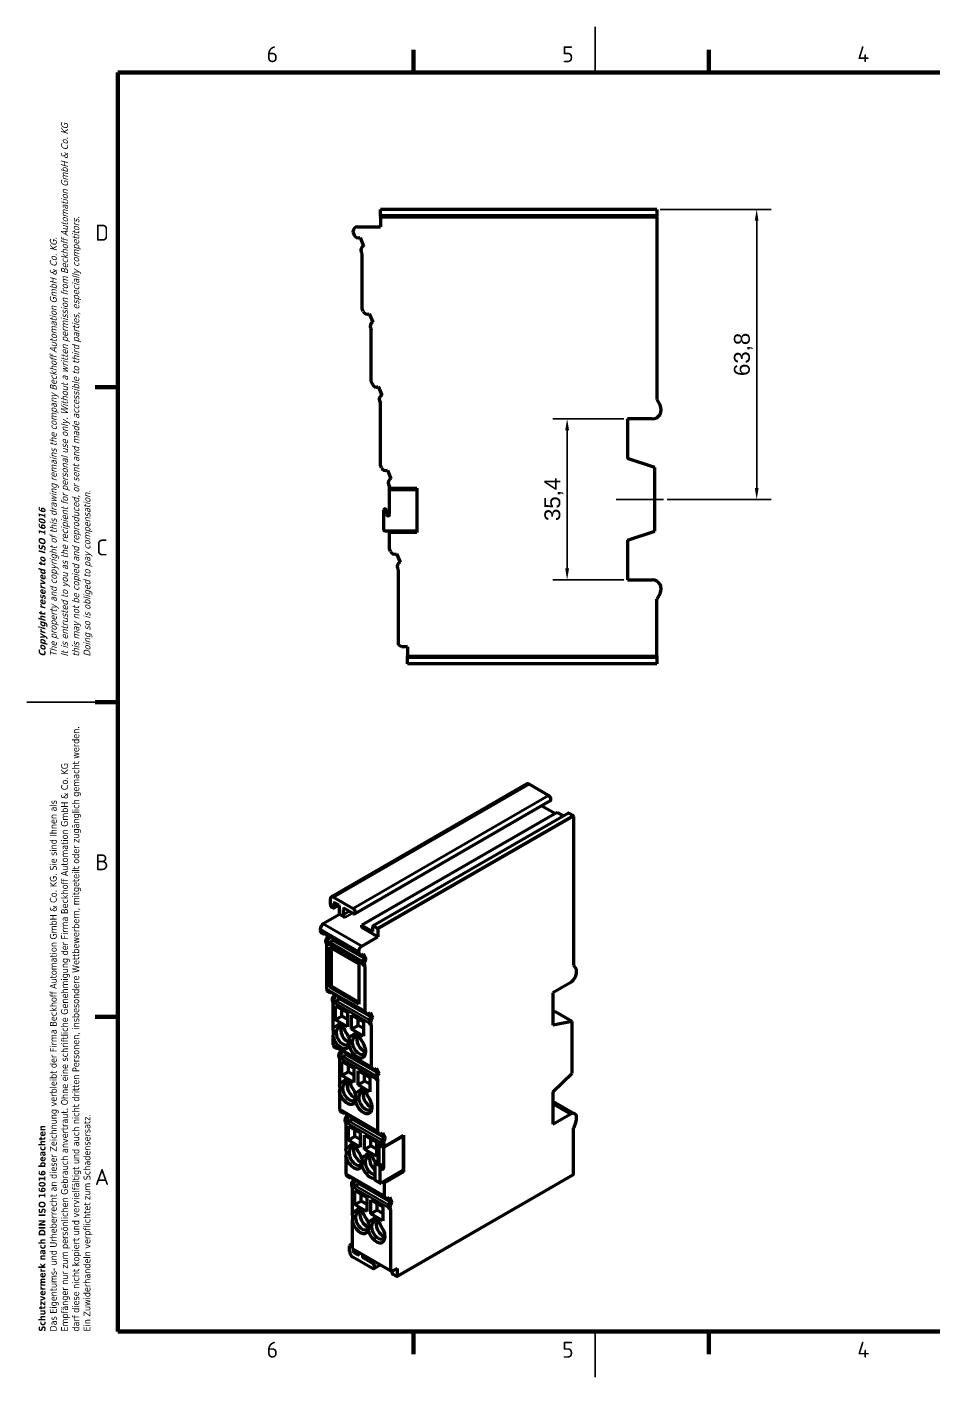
# Model space of a CAD drawing. Header units: millimetres. Extents: x 0 to 415, y 0 to 297.
# Drawn here: x 0 to 199.1, y 0 to 297 of the extents above; entities that cross this region are included whole.
import ezdxf

# ---------------------------------------------------------------- set-up
doc = ezdxf.new("R2010")
doc.units = ezdxf.units.MM
doc.layers.add('Bemaßung (ISO)', color=150, linetype='Continuous', lineweight=25, true_color=0x0080ff)
for name, color, linetype, lineweight in [('Mittellinie (ISO)', 7, 'Continuous', 25), ('Rahmen (ISO)', 7, 'Continuous', 70), ('Rahmen Mittel', 7, 'Continuous', 50), ('Sichtbar (ISO)', 7, 'Continuous', 50), ('Sichtbar schmal (ISO)', 7, 'Continuous', 35)]:
    doc.layers.add(name, color=color, linetype=linetype, lineweight=lineweight)
doc.styles.add('Bezeichnungstext (DIN)', font='arial.ttf')
doc.styles.add('FERTIG Motors-DIN-3_5mm', font='isocpeur.ttf')
doc.styles.add('Notiztext (DIN)', font='arial.ttf')
doc.dimstyles.new('Standard (DIN) online', dxfattribs={"dimtxt": 3.5, "dimasz": 2.5, "dimexe": 3.175, "dimexo": 0.8, "dimgap": 0.8, "dimtad": 1, "dimdec": 1, "dimrnd": 1e-08, "dimtxsty": 'Bezeichnungstext (DIN)', "dimcen": 0.09, "dimdle": 10, "dimclrd": 7, "dimclre": 7, "dimclrt": 7, "dimadec": 0, "dimazin": 2, "dimtfac": 1, "dimtmove": 0, "dimatfit": 3, "dimfxl": 1, "dimtolj": 1, "dimtzin": 0, "dimlwd": 25, "dimlwe": 25, "dimarcsym": 0})

# ---------------------------------------------------------------- blocks, each defined once
blk = doc.blocks.new('Ränder A3-QUER')
at = {"layer": 'Rahmen (ISO)', "lineweight": 25}
for p, q in [((125, 287), (125, 297)), ((20, 148.5), (0, 148.5)), ((125, 10), (125, 0))]:
    blk.add_line(p, q, dxfattribs=at)
at = {"layer": 'Rahmen (ISO)'}
for p, q in [((85, 292), (85, 287)), ((150, 292), (150, 287)), ((20, 287), (410, 287)), ((20, 10), (20, 287)), ((20, 217.75), (15, 217.75)), ((20, 148.5), (15, 148.5)), ((20, 79.25), (15, 79.25)), ((410, 10), (20, 10)), ((85, 10), (85, 5)), ((150, 10), (150, 5))]:
    blk.add_line(p, q, dxfattribs=at)
at = {"layer": 'Rahmen (ISO)', "char_height": 1.5, "attachment_point": 1, "rotation": 90, "line_spacing_factor": 0.987884, "style": 'Notiztext (DIN)'}
for s, insert in [('\\fTahoma|b1|i1;\\H1.5000;Copyright reserved to ISO 16016\\P\\fTahoma|b0|i1;\\H1.5000;The property and copyright of this drawing remains the company Beckhoff Automation GmbH & Co. KG. \\P\\fTahoma|b0|i1;\\H1.5000;It is entrusted to you as the recipient for personal use only. Without a written permission from Beckhoff Automation GmbH & Co. KG \\P\\fTahoma|b0|i1;\\H1.5000;this may not be copied and reproduced, or sent and made accessible to third parties, especially competitors. \\P\\fTahoma|b0|i1;\\H1.5000;Doing so is obliged to pay compensation.', (2.57, 158.5)), ('\\fTahoma|b1|i0;\\H1.5000;Schutzvermerk nach DIN ISO 16016 beachten\\P\\fTahoma|b0|i0;\\H1.5000;Das Eigentums- und Urheberrecht an dieser Zeichnung verbleibt der Firma Beckhoff Automation GmbH & Co. KG. Sie sind Ihnen als\\P\\fTahoma|b0|i0;\\H1.5000;Empfänger nur zum persönlichen Gebrauch anvertraut. Ohne eine schriftliche Genehmigung der Firma Beckhoff Automation GmbH & Co. KG \\P\\fTahoma|b0|i0;\\H1.5000;darf diese nicht kopiert und vervielfältigt und auch nicht dritten Personen, insbesondere Wettbewerbern, mitgeteilt oder zugänglich gemacht werden. \\P\\fTahoma|b0|i0;\\H1.5000;Ein Zuwiderhandeln verpflichtet zum Schadensersatz.', (2.57, 10))]:
    blk.add_mtext(s, dxfattribs=dict(at, insert=insert))
at = {"layer": 'Rahmen Mittel', "char_height": 3.5, "attachment_point": 5, "style": 'FERTIG Motors-DIN-3_5mm'}
for s, insert, width in [('\\fISOCPEUR|b0|i0;6', (54, 291), 65.5864), ('\\fISOCPEUR|b0|i0;5', (119, 291), 65.5864), ('\\fISOCPEUR|b0|i0;4', (184, 291), 65.5864), ('\\fISOCPEUR|b0|i0;D', (16.5, 251.75), 5.0047), ('\\fISOCPEUR|b0|i0;C', (16.5, 182.5), 5.0047), ('\\fISOCPEUR|b0|i0;B', (16.5, 113.25), 5.0047), ('\\fISOCPEUR|b0|i0;A', (16.5, 44), 5.0047), ('\\fISOCPEUR|b0|i0;6', (54, 6), 65.5864), ('\\fISOCPEUR|b0|i0;5', (119, 6), 65.5864), ('\\fISOCPEUR|b0|i0;4', (184, 6), 65.5864)]:
    blk.add_mtext(s, dxfattribs=dict(at, insert=insert, width=width))
blk = doc.blocks.new('*D37')
at = {"layer": 'Bemaßung (ISO)', "color": 7, "lineweight": 25, "transparency": 16777216}
for p, q in [((131.34, 210.77), (115.67, 210.77)), ((118.84, 208.27), (118.84, 177.87)), ((131.34, 175.37), (115.67, 175.37))]:
    blk.add_line(p, q, dxfattribs=at)
at = {"layer": 'Bemaßung (ISO)', "color": 7, "transparency": 16777216}
for points in [[(118.42, 208.27), (119.26, 208.27), (118.84, 210.77)], [(118.42, 177.87), (119.26, 177.87), (118.84, 175.37)]]:
    blk.add_solid(points, dxfattribs=at)
at = {"layer": 'Defpoints', "color": 0, "transparency": 16777216}
for p in [(132.14, 210.77), (118.84, 175.37), (132.14, 175.37)]:
    blk.add_point(p, dxfattribs=at)
at = {"layer": 'Bemaßung (ISO)', "color": 7, "lineweight": 25, "transparency": 16777216, "insert": (113.83, 193.07), "char_height": 3.5, "attachment_point": 2, "rotation": 90, "style": 'Bezeichnungstext (DIN)'}
blk.add_mtext('\\A1;35,4', dxfattribs=at)
blk = doc.blocks.new('*D39')
at = {"layer": 'Bemaßung (ISO)', "color": 7, "lineweight": 25, "transparency": 16777216}
for p, q in [((139.34, 256.87), (163.72, 256.87)), ((160.54, 195.57), (160.54, 254.37)), ((140.84, 193.07), (163.72, 193.07))]:
    blk.add_line(p, q, dxfattribs=at)
at = {"layer": 'Bemaßung (ISO)', "color": 7, "transparency": 16777216}
for points in [[(160.12, 254.37), (160.96, 254.37), (160.54, 256.87)], [(160.12, 195.57), (160.96, 195.57), (160.54, 193.07)]]:
    blk.add_solid(points, dxfattribs=at)
at = {"layer": 'Defpoints', "color": 0, "transparency": 16777216}
for p in [(138.54, 256.87), (160.54, 256.87), (140.04, 193.07)]:
    blk.add_point(p, dxfattribs=at)
at = {"layer": 'Bemaßung (ISO)', "color": 7, "lineweight": 25, "transparency": 16777216, "insert": (155.53, 224.97), "char_height": 3.5, "attachment_point": 2, "rotation": 90, "style": 'Bezeichnungstext (DIN)'}
blk.add_mtext('\\A1;63,8', dxfattribs=at)

msp = doc.modelspace()

# ---------------------------------------------------------------- linework, layer by layer
at = {"layer": 'Mittellinie (ISO)', "linetype": 'Continuous'}
msp.add_line((140.04, 193.07), (129.64, 193.07), dxfattribs=at)
at = {"layer": 'Sichtbar (ISO)'}
for p, q in [((138.54, 256.87), (77.74, 256.87)), ((77.74, 255.47), (77.74, 256.87)), ((138.54, 255.47), (77.74, 255.47)), ((77.74, 255.47), (77.74, 255.27)), ((138.54, 256.87), (138.54, 255.47)), ((138.54, 255.27), (138.54, 255.47)), ((72.74, 253.07), (77.74, 253.07)), ((138.54, 255.27), (77.74, 255.27)), ((77.74, 255.07), (77.74, 255.27)), ((77.74, 255.07), (77.74, 253.07)), ((138.54, 255.27), (138.54, 255.07)), ((138.54, 255.07), (138.54, 215.04)), ((71.74, 251.89), (71.74, 252.07)), ((71.75, 251.79), (71.74, 251.78)), ((71.74, 251.78), (71.98, 251.21)), ((73.29, 250.68), (74.07, 248.84)), ((73.55, 247.53), (73.74, 247.07)), ((73.74, 234.98), (73.74, 247.07)), ((73.98, 234.41), (73.74, 234.98)), ((75.29, 233.88), (76.07, 232.04)), ((75.55, 230.73), (75.74, 230.27)), ((75.74, 218.98), (75.74, 230.27)), ((75.98, 218.41), (75.74, 218.98)), ((77.29, 217.88), (78.07, 216.04)), ((77.55, 214.73), (77.74, 214.27)), ((77.74, 200.58), (77.74, 214.27)), ((138.54, 215.04), (139.27, 213.77)), ((132.14, 210.77), (132.14, 202.07)), ((137.54, 210.77), (132.14, 210.77)), ((138.14, 200.07), (132.14, 202.07)), ((77.98, 200.01), (77.74, 200.58)), ((79.29, 199.48), (80.07, 197.64)), ((138.14, 186.07), (138.14, 200.07)), ((79.55, 196.33), (79.74, 195.87)), ((79.74, 195.57), (79.74, 195.87)), ((79.74, 195.07), (79.74, 195.57)), ((79.74, 195.57), (85.74, 195.57)), ((79.74, 189.77), (79.74, 195.07)), ((79.94, 195.27), (85.54, 195.27)), ((85.74, 195.57), (85.74, 185.77)), ((78.54, 186.27), (78.54, 190.72)), ((79.04, 190.75), (79.14, 189.74)), ((85.54, 186.07), (78.74, 186.07)), ((79.74, 185.77), (79.74, 186.07)), ((79.74, 182.18), (79.74, 185.77)), ((85.74, 185.77), (79.74, 185.77)), ((132.14, 184.07), (138.14, 186.07)), ((79.98, 181.61), (79.74, 182.18)), ((132.14, 184.07), (132.14, 175.37)), ((81.29, 181.08), (82.07, 179.24)), ((81.55, 177.93), (81.74, 177.47)), ((81.74, 161.07), (81.74, 177.47)), ((132.14, 175.37), (137.54, 175.37)), ((139.27, 172.37), (138.54, 171.1)), ((138.54, 158.67), (138.54, 171.1)), ((82.43, 160.67), (81.74, 161.07)), ((83.74, 160.67), (82.43, 160.67)), ((83.74, 160.67), (83.74, 158.67)), ((83.74, 158.47), (83.74, 158.67)), ((138.54, 158.47), (83.74, 158.47)), ((83.74, 158.47), (83.74, 158.27)), ((138.54, 158.27), (83.74, 158.27)), ((83.74, 156.87), (83.74, 158.27)), ((138.54, 158.67), (138.54, 158.47)), ((138.54, 158.27), (138.54, 158.47)), ((138.54, 158.27), (138.54, 156.87)), ((138.54, 156.87), (83.74, 156.87)), ((109.95, 130.47), (66.96, 105.64)), ((114.76, 127.93), (110.45, 130.42)), ((115.11, 126.75), (72.12, 101.93)), ((113.27, 125.68), (116.25, 123.97)), ((116.67, 124.21), (73.68, 99.39)), ((119.12, 124.06), (76.13, 99.24)), ((118.03, 123.43), (116.67, 124.21)), ((120.07, 123.56), (119.22, 124.05)), ((120.21, 123.31), (120.21, 90.63)), ((66.75, 103.96), (66.75, 105.19)), ((67.46, 105.59), (71.77, 103.1)), ((67.53, 104.25), (67.53, 103.27)), ((68.59, 103.8), (67.67, 104.33)), ((68.73, 101.76), (65.19, 99.72)), ((67.39, 103.19), (67.1, 103.35)), ((68.58, 103.81), (67.49, 103.18)), ((68.73, 101.76), (68.73, 103.55)), ((69.93, 101.06), (68.73, 101.76)), ((69.58, 102.82), (69.58, 101.68)), ((71.77, 101.96), (69.93, 103.02)), ((64.49, 98.49), (64.49, 98.34)), ((64.5, 98.27), (64.49, 98.26)), ((64.49, 98.26), (64.66, 97.89)), ((64.49, 98.26), (64.84, 98.05)), ((64.5, 98.27), (64.85, 98.06)), ((64.84, 98.05), (64.85, 98.06)), ((65.01, 97.69), (64.84, 98.05)), ((73.68, 98.9), (73.68, 99.39)), ((73.68, 99.39), (76.08, 98)), ((77.22, 96.86), (73.68, 98.9)), ((76.08, 98), (76.08, 99.14)), ((76.23, 99.23), (77.07, 98.74)), ((77.22, 98.49), (77.22, 96.86)), ((64.81, 97.72), (65.16, 97.51)), ((64.92, 97.95), (72.65, 93.49)), ((65.76, 95.52), (65.9, 95.22)), ((65.85, 97.42), (66.14, 96.81)), ((65.9, 95.22), (65.9, 85.35)), ((66.26, 95.02), (65.9, 95.22)), ((66.26, 95.02), (66.12, 95.32)), ((66.14, 96.81), (66.49, 96.6)), ((66.49, 96.6), (66.21, 97.21)), ((66.26, 95.2), (66.26, 95.02)), ((67.01, 96.75), (67.22, 96.31)), ((67.22, 96.31), (67.16, 96.12)), ((67.22, 96.31), (74.19, 92.28)), ((73.68, 94.82), (77.22, 96.86)), ((66.61, 94.57), (73.01, 90.88)), ((66.61, 85.75), (66.61, 94.57)), ((66.96, 85.96), (66.96, 94.37)), ((72.63, 93.57), (72.62, 93.56)), ((72.97, 93.36), (72.62, 93.56)), ((72.62, 93.56), (72.79, 93.19)), ((72.63, 93.57), (72.98, 93.37)), ((73.29, 92.82), (72.94, 93.02)), ((72.97, 93.44), (72.97, 93.59)), ((72.98, 93.37), (72.97, 93.36)), ((72.97, 93.36), (73.14, 92.99)), ((73.89, 92.93), (74.27, 92.11)), ((74.07, 93.09), (74.62, 91.91)), ((74.62, 91.91), (74.27, 92.11)), ((73.01, 90.88), (73.01, 82.06)), ((73.9, 90.83), (74.03, 90.53)), ((74.39, 90.33), (74.03, 90.53)), ((74.25, 90.62), (74.39, 90.33)), ((74.39, 80.46), (74.39, 90.33)), ((120.21, 90.63), (120.73, 89.89)), ((119.5, 86.73), (115.68, 84.53)), ((65.9, 85.35), (66.07, 84.99)), ((65.9, 85.35), (74.39, 80.46)), ((66.22, 84.82), (66.58, 84.61)), ((66.29, 85.08), (74.07, 80.59)), ((66.43, 84.78), (66.29, 85.08)), ((66.61, 85.75), (66.96, 85.96)), ((73.01, 82.06), (66.61, 85.75)), ((66.96, 85.96), (73.01, 82.47)), ((67.27, 84.51), (67.55, 83.91)), ((67.55, 83.91), (67.91, 83.7)), ((67.91, 83.7), (67.62, 84.31)), ((68.42, 83.85), (68.63, 83.41)), ((68.63, 83.41), (68.58, 83.22)), ((68.63, 83.41), (75.61, 79.38)), ((115.68, 84.53), (115.68, 77.43)), ((67.18, 82.62), (67.32, 82.32)), ((67.32, 82.32), (67.32, 76.54)), ((67.67, 82.12), (67.32, 82.32)), ((67.67, 82.12), (67.53, 82.42)), ((67.67, 82.3), (67.67, 82.12)), ((67.88, 78.57), (67.88, 81.67)), ((67.88, 81.67), (70.5, 80.16)), ((69.3, 79.38), (69.3, 80.85)), ((74.07, 80.59), (74.2, 80.29)), ((74.56, 80.09), (74.39, 80.46)), ((75.49, 80.19), (76.04, 79.01)), ((116.25, 80.36), (115.68, 80.26)), ((119.92, 78.24), (116.25, 80.36)), ((69.3, 79.38), (67.88, 78.57)), ((70.5, 77.06), (67.88, 78.57)), ((70.5, 78.69), (69.3, 79.38)), ((70.5, 80.16), (70.5, 77.06)), ((71.42, 76.53), (71.42, 79.63)), ((71.42, 79.63), (74.03, 78.12)), ((72.83, 77.34), (71.42, 76.53)), ((72.83, 77.34), (72.83, 78.81)), ((74.03, 76.65), (72.83, 77.34)), ((74.03, 78.12), (74.03, 75.02)), ((74.71, 79.92), (74.36, 80.12)), ((75.3, 80.03), (75.68, 79.21)), ((75.31, 77.93), (75.45, 77.63)), ((75.8, 77.43), (75.45, 77.63)), ((75.66, 77.72), (75.8, 77.43)), ((76.04, 79.01), (75.68, 79.21)), ((75.8, 68.21), (75.8, 77.43)), ((119.92, 78.24), (115.68, 77.43)), ((119.92, 66.81), (119.92, 78.24)), ((67.32, 74.88), (67.32, 73.11)), ((69.4, 77.22), (68.76, 76.85)), ((74.03, 75.02), (71.42, 76.53)), ((72.94, 75.18), (72.29, 74.81)), ((67.32, 73.11), (75.8, 68.21)), ((67.32, 73.11), (67.49, 72.74)), ((67.64, 72.57), (67.99, 72.37)), ((67.7, 72.83), (75.48, 68.34)), ((67.84, 72.54), (67.7, 72.83)), ((68.68, 72.27), (68.97, 71.66)), ((68.97, 71.66), (69.32, 71.46)), ((69.32, 71.46), (69.04, 72.06)), ((69.84, 71.6), (70.04, 71.16)), ((68.59, 70.37), (68.73, 70.08)), ((68.73, 70.08), (68.73, 64.3)), ((69.08, 69.87), (68.73, 70.08)), ((69.08, 69.87), (68.95, 70.17)), ((69.08, 70.05), (69.08, 69.87)), ((69.3, 66.32), (69.3, 69.42)), ((69.3, 69.42), (71.91, 67.91)), ((70.04, 71.16), (69.99, 70.97)), ((70.04, 71.16), (77.02, 67.13)), ((70.71, 67.14), (70.71, 68.61)), ((75.48, 68.34), (75.62, 68.05)), ((70.71, 67.14), (69.3, 66.32)), ((71.91, 64.81), (69.3, 66.32)), ((71.91, 66.44), (70.71, 67.14)), ((71.91, 67.91), (71.91, 64.81)), ((72.83, 64.28), (72.83, 67.38)), ((72.83, 67.38), (75.45, 65.87)), ((74.25, 65.1), (74.25, 66.57)), ((75.45, 65.87), (75.45, 62.77)), ((76.12, 67.67), (75.77, 67.88)), ((75.97, 67.84), (75.8, 68.21)), ((76.72, 67.78), (77.1, 66.96)), ((76.72, 65.68), (76.86, 65.38)), ((77.22, 65.18), (76.86, 65.38)), ((76.9, 67.94), (77.45, 66.76)), ((77.08, 65.47), (77.22, 65.18)), ((77.45, 66.76), (77.1, 66.96)), ((115.68, 62.73), (119.92, 66.81)), ((68.73, 62.63), (68.73, 58.9)), ((70.81, 64.97), (70.17, 64.6)), ((74.25, 65.1), (72.83, 64.28)), ((75.45, 62.77), (72.83, 64.28)), ((74.35, 62.93), (73.71, 62.56)), ((75.45, 64.4), (74.25, 65.1)), ((77.22, 54), (77.22, 65.18)), ((115.68, 62.73), (115.68, 55.62)), ((115.68, 60.71), (120.5, 57.93)), ((68.73, 58.9), (77.22, 54)), ((68.73, 58.9), (68.9, 58.53)), ((69.05, 58.36), (69.41, 58.16)), ((69.12, 58.63), (76.89, 54.14)), ((69.25, 58.33), (69.12, 58.63)), ((70.1, 58.06), (70.38, 57.45)), ((70.38, 57.45), (70.73, 57.25)), ((70.73, 57.25), (70.45, 57.86)), ((71.25, 57.39), (71.46, 56.95)), ((71.46, 56.95), (71.4, 56.76)), ((71.46, 56.95), (78.44, 52.92)), ((115.68, 55.62), (119.5, 57.83)), ((70.01, 56.17), (70.14, 55.87)), ((70.14, 55.87), (70.14, 50.09)), ((70.5, 55.67), (70.14, 55.87)), ((70.5, 55.67), (70.36, 55.96)), ((70.5, 55.84), (70.5, 55.67)), ((70.71, 52.11), (70.71, 55.22)), ((70.71, 55.22), (73.33, 53.71)), ((72.12, 52.93), (72.12, 54.4)), ((73.33, 53.71), (73.33, 50.6)), ((76.89, 54.14), (77.03, 53.84)), ((77.54, 53.46), (77.18, 53.67)), ((77.39, 53.64), (77.22, 54)), ((78.13, 53.57), (78.51, 52.76)), ((78.31, 53.74), (78.87, 52.55)), ((120.73, 56.09), (120.21, 54.75)), ((120.21, 44.6), (120.21, 54.75)), ((72.12, 52.93), (70.71, 52.11)), ((73.33, 50.6), (70.71, 52.11)), ((72.23, 50.76), (71.59, 50.39)), ((73.33, 52.24), (72.12, 52.93)), ((74.25, 50.07), (74.25, 53.18)), ((74.25, 53.18), (76.86, 51.66)), ((75.66, 50.89), (74.25, 50.07)), ((75.66, 50.89), (75.66, 52.36)), ((76.86, 50.2), (75.66, 50.89)), ((76.86, 51.66), (76.86, 48.56)), ((77.29, 47.05), (77.29, 51.5)), ((77.29, 51.5), (78.63, 50.73)), ((77.39, 51.03), (77.39, 46.99)), ((77.6, 51.32), (77.53, 51.28)), ((78.14, 51.47), (78.28, 51.17)), ((78.63, 50.97), (78.28, 51.17)), ((78.49, 51.27), (78.63, 50.97)), ((78.87, 52.55), (78.51, 52.76)), ((78.63, 50.73), (82.87, 53.18)), ((78.63, 50.73), (78.63, 50.97)), ((78.67, 50.62), (82.62, 52.91)), ((82.58, 53.01), (82.72, 52.92)), ((82.77, 52.83), (82.77, 45.64)), ((82.87, 53.18), (82.87, 45.17)), ((70.14, 48.42), (70.14, 44.69)), ((76.86, 48.56), (74.25, 50.07)), ((75.76, 48.72), (75.12, 48.35)), ((78.52, 46.05), (78.52, 50.38)), ((70.14, 44.69), (78.63, 39.79)), ((70.14, 44.69), (70.32, 44.33)), ((76.54, 46.99), (76.54, 43.36)), ((76.85, 47.31), (77.98, 46.66)), ((77.68, 42.7), (77.68, 46.34)), ((82.62, 45.4), (77.82, 42.62)), ((78.03, 46.56), (78.1, 45.78)), ((82.87, 45.17), (78.63, 42.72)), ((82.87, 45.17), (82.55, 45.36)), ((70.47, 44.16), (70.82, 43.95)), ((70.53, 44.42), (78.31, 39.93)), ((70.67, 44.12), (70.53, 44.42)), ((71.42, 41.96), (71.56, 41.66)), ((71.51, 43.85), (71.8, 43.25)), ((71.56, 41.66), (71.56, 35.88)), ((71.91, 41.46), (71.56, 41.66)), ((71.91, 41.46), (71.77, 41.75)), ((71.8, 43.25), (72.15, 43.04)), ((72.15, 43.04), (71.87, 43.65)), ((71.91, 41.63), (71.91, 41.46)), ((72.67, 43.19), (72.87, 42.74)), ((72.87, 42.74), (72.82, 42.56)), ((72.87, 42.74), (79.85, 38.72)), ((76.59, 43.27), (77.72, 42.61)), ((78.63, 42.72), (78.31, 42.91)), ((78.63, 39.79), (78.63, 42.72)), ((120.17, 44.51), (81.42, 22.14)), ((72.12, 37.91), (72.12, 41.01)), ((72.12, 41.01), (74.74, 39.5)), ((73.54, 38.72), (72.12, 37.91)), ((73.54, 38.72), (73.54, 40.19)), ((74.74, 38.03), (73.54, 38.72)), ((74.74, 39.5), (74.74, 36.4)), ((75.66, 35.87), (75.66, 38.97)), ((75.66, 38.97), (78.28, 37.46)), ((78.31, 39.93), (78.45, 39.63)), ((78.95, 39.26), (78.6, 39.46)), ((78.8, 39.43), (78.63, 39.79)), ((79.55, 39.37), (79.93, 38.55)), ((79.73, 39.53), (80.28, 38.35)), ((74.74, 36.4), (72.12, 37.91)), ((73.64, 36.56), (73, 36.19)), ((77.07, 36.68), (75.66, 35.87)), ((78.28, 34.36), (75.66, 35.87)), ((77.07, 36.68), (77.07, 38.15)), ((78.28, 35.99), (77.07, 36.68)), ((78.28, 37.46), (78.28, 34.36)), ((79.55, 37.26), (79.69, 36.97)), ((80.04, 36.76), (79.69, 36.97)), ((79.91, 37.06), (80.04, 36.76)), ((80.28, 38.35), (79.93, 38.55)), ((80.04, 23.37), (80.04, 36.76)), ((71.56, 34.22), (71.56, 28.27)), ((77.18, 34.52), (76.54, 34.14)), ((70.99, 27.62), (70.99, 28.84)), ((71.56, 29.34), (71.1, 29.07)), ((71.35, 29.05), (71.56, 28.93)), ((71.56, 28.27), (80.04, 23.37)), ((71.77, 28.15), (71.77, 27.66)), ((71.91, 27.41), (72.83, 26.88)), ((72.97, 26.97), (72.97, 27.46)), ((73.82, 26.97), (73.82, 26.72)), ((76.01, 23.9), (71.7, 26.39)), ((74.17, 26.11), (76.01, 25.05)), ((77.77, 24.68), (76.36, 23.87)), ((81.46, 23.86), (80.53, 23.33)), ((81.46, 23.86), (81.46, 22.23)), ((80.53, 23.33), (80.04, 23.37)), ((80.33, 22.88), (80.33, 23.35)), ((81.32, 22.15), (80.47, 22.64))]:
    msp.add_line(p, q, dxfattribs=at)
for centre, radius, start, end in [((72.74, 252.07), 1, 90, 180), ((72.14, 251.89), 0.4, 180, 194.4738), ((72.9, 251.6), 1, 203, 293), ((74.47, 247.92), 1, 113, 203), ((74.9, 234.8), 1, 203, 293), ((76.47, 231.12), 1, 113, 203), ((76.9, 218.8), 1, 203, 293), ((78.47, 215.12), 1, 113, 203), ((137.54, 212.77), 2, 270, 30), ((78.9, 200.4), 1, 203, 293), ((80.47, 196.72), 1, 113, 203), ((79.94, 195.07), 0.2, 90, 180), ((85.54, 195.07), 0.2, 0, 90), ((78.79, 190.72), 0.25, 5.8379, 180), ((79.44, 189.77), 0.3, 185.8379, 0), ((78.74, 186.27), 0.2, 180, 270), ((85.54, 186.27), 0.2, 270, 0), ((80.9, 182), 1, 203, 293), ((82.47, 178.32), 1, 113, 203), ((137.54, 173.37), 2, 330, 90)]:
    msp.add_arc(centre, radius, start, end, dxfattribs=at)
for centre, major_axis, start_param, end_param in [((110.45, 129.6), (-0.5, 0.866), 5.497787, 6.283185), ((114.76, 127.35), (0.35, -0.606), 0, 2.356194), ((119.22, 123.88), (-0.1, 0.173), 5.497787, 6.283185), ((120.07, 123.39), (-0.1, 0.173), 3.926991, 5.497787), ((67.46, 104.78), (-0.5, 0.866), 5.497787, 7.068583), ((67.1, 103.76), (-0.25, 0.433), 0.785398, 2.356194), ((67.67, 104.17), (-0.1, 0.173), 5.497787, 7.068583), ((67.39, 103.35), (0.1, -0.173), 5.497787, 7.068583), ((68.59, 103.63), (-0.1, 0.173), 3.926991, 5.497787), ((69.93, 102.61), (-0.25, 0.433), 5.497787, 7.068583), ((69.93, 101.47), (0.25, -0.433), 3.926991, 5.497787), ((71.77, 102.53), (0.35, -0.606), 5.497787, 8.63938), ((65.19, 98.9), (-0.5, -0.866), 3.926991, 5.497787), ((64.77, 98.5), (-0.2, -0.346), 5.497787, 5.750403), ((65.12, 98.3), (-0.2, -0.346), 5.750403, 6.283185), ((76.23, 99.06), (-0.1, 0.173), 5.497787, 7.068583), ((77.07, 98.57), (0.1, -0.173), 0.785398, 2.356194), ((65.31, 98.58), (-0.5, -0.866), 5.899213, 6.283185), ((65.66, 98.38), (-0.5, -0.866), 5.899213, 7.023728), ((66.41, 96.22), (-0.5, -0.866), 4.328417, 5.899213), ((66.77, 96.01), (-0.5, -0.866), 4.328417, 5.899213), ((66.49, 95.33), (0.166, 0.287), 0.161612, 2.356194), ((66.83, 96.08), (-0.25, -0.433), 0.161612, 1.972222), ((73.44, 93.89), (-0.5, -0.866), 5.899213, 6.283185), ((73.68, 94), (0.5, 0.866), 0.785398, 2.356194), ((73.26, 93.61), (0.2, 0.346), 2.356194, 2.60881), ((73.79, 93.69), (-0.5, -0.866), 5.899213, 7.470009), ((74.55, 91.52), (-0.5, -0.866), 4.328417, 5.899213), ((74.9, 91.32), (-0.5, -0.866), 4.328417, 5.899213), ((119.5, 88.37), (1, 1.73), 3.926991, 6.021386), ((66.72, 85.68), (-0.5, -0.866), 5.899213, 6.283185), ((67.08, 85.48), (-0.5, -0.866), 5.899213, 7.021089), ((67.83, 83.32), (-0.5, -0.866), 4.328417, 5.899213), ((68.18, 83.11), (-0.5, -0.866), 4.328417, 5.899213), ((68.25, 83.18), (-0.25, -0.433), 0.161612, 1.972222), ((67.9, 82.43), (0.166, 0.287), 0.161612, 2.356194), ((74.86, 80.99), (-0.5, -0.866), 5.899213, 6.283185), ((75.21, 80.78), (-0.5, -0.866), 5.899213, 7.470009), ((69.08, 76.4), (-0.65, 1.13), 4.146703, 6.848871), ((69.51, 76.65), (-0.55, 0.953), 0.128922, 1.050393), ((75.96, 78.62), (-0.5, -0.866), 4.328417, 5.899213), ((76.31, 78.42), (-0.5, -0.866), 4.328417, 5.899213), ((69.08, 74.69), (-1.35, 2.34), 5.986972, 6.681267), ((69.08, 74.69), (1.35, -2.34), 4.314307, 6.681267), ((69.51, 74.93), (-1.05, 1.82), 6.027778, 10.116973), ((70.5, 75.51), (-1.05, 1.82), 0.255408, 2.65071), ((69.08, 74.69), (1.35, -2.34), 1.172715, 1.867009), ((72.62, 72.65), (-1.35, 2.34), 5.986972, 6.681267), ((73.04, 72.89), (-1.05, 1.82), 6.027778, 10.075915), ((72.62, 74.36), (-0.65, 1.13), 4.146703, 6.848871), ((73.04, 74.61), (-0.55, 0.953), 0.128922, 1.050393), ((74.03, 73.47), (-1.05, 1.82), 0.255408, 2.65071), ((68.14, 73.44), (-0.5, -0.866), 5.899213, 6.283185), ((68.49, 73.23), (-0.5, -0.866), 5.899213, 7.021089), ((69.24, 71.07), (-0.5, -0.866), 4.328417, 5.899213), ((69.6, 70.86), (-0.5, -0.866), 4.328417, 5.899213), ((72.62, 72.65), (1.35, -2.34), 4.314307, 8.150195), ((69.32, 70.18), (0.166, 0.287), 0.161612, 2.356194), ((69.66, 70.93), (-0.25, -0.433), 0.161612, 1.972222), ((70.5, 64.16), (-0.65, 1.13), 4.146703, 6.848871), ((76.27, 68.74), (-0.5, -0.866), 5.899213, 6.283185), ((76.62, 68.54), (-0.5, -0.866), 5.899213, 7.470009), ((77.37, 66.37), (-0.5, -0.866), 4.328417, 5.899213), ((77.73, 66.17), (-0.5, -0.866), 4.328417, 5.899213), ((70.5, 62.44), (-1.35, 2.34), 5.986972, 6.681267), ((70.5, 62.44), (1.35, -2.34), 4.314307, 6.681267), ((70.92, 62.69), (-1.05, 1.82), 6.027778, 10.116973), ((70.92, 64.4), (-0.55, 0.953), 0.128922, 1.050393), ((71.91, 63.26), (-1.05, 1.82), 0.255408, 2.65071), ((70.5, 62.44), (1.35, -2.34), 1.172715, 1.867009), ((74.03, 60.4), (-1.35, 2.34), 5.986972, 6.681267), ((74.46, 60.65), (-1.05, 1.82), 6.027778, 10.075915), ((74.03, 62.12), (-0.65, 1.13), 4.146703, 6.848871), ((74.46, 62.36), (-0.55, 0.953), 0.128922, 1.050393), ((75.45, 61.22), (-1.05, 1.82), 0.255408, 2.65071), ((74.03, 60.4), (1.35, -2.34), 4.314307, 8.150195), ((69.55, 59.23), (-0.5, -0.866), 5.899213, 6.283185), ((69.91, 59.02), (-0.5, -0.866), 5.899213, 7.021089), ((70.66, 56.86), (-0.5, -0.866), 4.328417, 5.899213), ((71.01, 56.66), (-0.5, -0.866), 4.328417, 5.899213), ((71.08, 56.73), (-0.25, -0.433), 0.161612, 1.972222), ((119.5, 56.2), (1, 1.73), 4.974188, 7.068583), ((70.73, 55.98), (0.166, 0.287), 0.161612, 2.356194), ((77.68, 54.53), (-0.5, -0.866), 5.899213, 6.283185), ((78.04, 54.33), (-0.5, -0.866), 5.899213, 7.470009), ((71.91, 48.24), (-1.35, 2.34), 5.986972, 6.681267), ((71.91, 49.95), (-0.65, 1.13), 4.146703, 6.848871), ((72.34, 50.2), (-0.55, 0.953), 0.128922, 1.050393), ((73.33, 49.05), (-1.05, 1.82), 0.255408, 2.65071), ((77.53, 51.11), (-0.1, -0.173), 3.926991, 5.497787), ((78.79, 52.17), (-0.5, -0.866), 4.328417, 5.899213), ((79.14, 51.96), (-0.5, -0.866), 4.328417, 5.899213), ((78.67, 50.46), (0.1, 0.173), 0.785398, 2.356194), ((82.62, 52.75), (0.1, 0.173), 5.497787, 7.068583), ((71.91, 48.24), (1.35, -2.34), 4.314307, 6.681267), ((72.34, 48.48), (-1.05, 1.82), 6.027778, 10.116973), ((71.91, 48.24), (1.35, -2.34), 1.172715, 1.867009), ((75.45, 46.19), (-1.35, 2.34), 5.986972, 6.681267), ((75.87, 46.44), (-1.05, 1.82), 6.027778, 9.108813), ((75.45, 47.91), (-0.65, 1.13), 4.146703, 6.848871), ((75.87, 48.15), (-0.55, 0.953), 0.128922, 1.050393), ((76.86, 47.01), (-1.05, 1.82), 0.255408, 2.140234), ((75.45, 46.19), (1.35, -2.34), 1.681694, 1.867009), ((75.45, 46.19), (1.35, -2.34), 4.314307, 6.10926), ((76.72, 47.09), (0.125, 0.217), 0, 2.356194), ((77.85, 46.44), (0.125, 0.217), 5.599678, 8.63938), ((78.31, 45.93), (-0.15, -0.26), 5.599678, 8.63938), ((82.62, 45.56), (-0.1, -0.173), 0.785398, 2.356194), ((120.07, 44.68), (0.1, -0.173), 0, 0.785398), ((70.97, 45.02), (-0.5, -0.866), 5.899213, 6.283185), ((71.32, 44.82), (-0.5, -0.866), 5.899213, 7.021089), ((72.07, 42.65), (-0.5, -0.866), 4.328417, 5.899213), ((72.42, 42.45), (-0.5, -0.866), 4.328417, 5.899213), ((72.15, 41.77), (0.166, 0.287), 0.161612, 2.356194), ((72.49, 42.52), (-0.25, -0.433), 0.161612, 1.972222), ((76.69, 43.44), (-0.1, -0.173), 5.497787, 6.283185), ((77.82, 42.79), (-0.1, -0.173), 5.497787, 7.068583), ((79.1, 40.33), (-0.5, -0.866), 5.899213, 6.283185), ((79.45, 40.12), (-0.5, -0.866), 5.899213, 7.470009), ((73.33, 34.03), (-1.35, 2.34), 5.986972, 6.681267), ((73.75, 34.27), (-1.05, 1.82), 6.027778, 10.116973), ((73.33, 35.74), (-0.65, 1.13), 4.146703, 6.848871), ((73.75, 35.99), (-0.55, 0.953), 0.128922, 1.050393), ((74.74, 34.84), (-1.05, 1.82), 0.255408, 2.65071), ((80.2, 37.96), (-0.5, -0.866), 4.328417, 5.899213), ((80.56, 37.75), (-0.5, -0.866), 4.328417, 5.899213), ((73.33, 34.03), (1.35, -2.34), 4.314307, 6.681267), ((73.33, 34.03), (1.35, -2.34), 1.172715, 1.867009), ((76.86, 31.99), (-1.35, 2.34), 5.986972, 6.681267), ((76.86, 31.99), (1.35, -2.34), 4.314307, 8.150195), ((77.29, 32.23), (-1.05, 1.82), 6.027778, 10.075915), ((76.86, 33.7), (-0.65, 1.13), 4.146703, 6.848871), ((77.29, 33.95), (-0.55, 0.953), 0.128922, 1.050393), ((78.28, 32.8), (-1.05, 1.82), 0.255408, 2.65071), ((71.35, 28.64), (-0.25, 0.433), 5.497787, 7.068583), ((71.7, 27.21), (-0.5, 0.866), 0.785398, 2.356194), ((71.91, 27.58), (0.1, -0.173), 3.926991, 5.497787), ((72.83, 27.05), (0.1, -0.173), 5.497787, 7.068583), ((74.17, 26.52), (0.25, -0.433), 3.926991, 5.497787), ((76.01, 24.48), (0.35, -0.606), 5.497787, 8.63938), ((80.47, 22.8), (-0.1, 0.173), 0.785398, 2.356194), ((81.32, 22.31), (0.1, -0.173), 5.497787, 7.068583)]:
    msp.add_ellipse(centre, major_axis=major_axis, ratio=0.57735, start_param=start_param, end_param=end_param, dxfattribs=at)
for points in [[(67.32, 74.88), (67.59, 75.87), (67.32, 76.54)], [(68.73, 62.63), (69, 63.62), (68.73, 64.3)], [(70.14, 48.42), (70.42, 49.41), (70.14, 50.09)], [(71.56, 34.22), (71.83, 35.21), (71.56, 35.88)]]:
    msp.add_rational_spline(points, [1, 1.08, 1], degree=2, dxfattribs=at)
for points, knots in [([(68.76, 76.85), (68.72, 76.86), (68.69, 76.88), (68.49, 76.97), (68.32, 77.07), (68.19, 77.15)], [0.3009031, 0.3009031, 0.3009031, 0.3009031, 0.31292902, 0.31292902, 0.38347432, 0.38347432, 0.38347432, 0.38347432]), ([(70.85, 72.84), (70.86, 72.86), (70.86, 72.88), (70.94, 73.18), (70.99, 73.46), (70.99, 74.04), (70.94, 74.26), (70.86, 74.47), (70.86, 74.49), (70.85, 74.5)], [1.5860157, 1.5860157, 1.5860157, 1.5860157, 1.5946304, 1.5946304, 1.7009391, 1.7009391, 1.8072478, 1.8072478, 1.8158625, 1.8158625, 1.8158625, 1.8158625]), ([(72.29, 74.81), (72.26, 74.82), (72.23, 74.84), (72.02, 74.93), (71.85, 75.03), (71.72, 75.11)], [0.3009031, 0.3009031, 0.3009031, 0.3009031, 0.31292902, 0.31292902, 0.38347432, 0.38347432, 0.38347432, 0.38347432]), ([(70.17, 64.6), (70.14, 64.61), (70.11, 64.63), (69.9, 64.73), (69.73, 64.82), (69.6, 64.91)], [0.3009031, 0.3009031, 0.3009031, 0.3009031, 0.31292902, 0.31292902, 0.38347432, 0.38347432, 0.38347432, 0.38347432]), ([(73.71, 62.56), (73.67, 62.57), (73.64, 62.59), (73.44, 62.69), (73.27, 62.78), (73.14, 62.87)], [0.3009031, 0.3009031, 0.3009031, 0.3009031, 0.31292902, 0.31292902, 0.38347432, 0.38347432, 0.38347432, 0.38347432]), ([(72.27, 60.59), (72.27, 60.61), (72.28, 60.63), (72.36, 60.93), (72.41, 61.21), (72.41, 61.79), (72.36, 62.02), (72.28, 62.22), (72.27, 62.24), (72.27, 62.25)], [1.5860157, 1.5860157, 1.5860157, 1.5860157, 1.5946304, 1.5946304, 1.7009391, 1.7009391, 1.8072478, 1.8072478, 1.8158625, 1.8158625, 1.8158625, 1.8158625]), ([(71.59, 50.39), (71.55, 50.41), (71.52, 50.42), (71.31, 50.52), (71.15, 50.61), (71.02, 50.7)], [0.3009031, 0.3009031, 0.3009031, 0.3009031, 0.31292902, 0.31292902, 0.38347432, 0.38347432, 0.38347432, 0.38347432]), ([(73.68, 46.38), (73.69, 46.4), (73.69, 46.43), (73.77, 46.73), (73.82, 47.01), (73.82, 47.59), (73.77, 47.81), (73.69, 48.02), (73.69, 48.03), (73.68, 48.05)], [1.5860157, 1.5860157, 1.5860157, 1.5860157, 1.5946304, 1.5946304, 1.7009391, 1.7009391, 1.8072478, 1.8072478, 1.8158625, 1.8158625, 1.8158625, 1.8158625]), ([(75.12, 48.35), (75.09, 48.37), (75.06, 48.38), (74.85, 48.48), (74.68, 48.57), (74.55, 48.66)], [0.3009031, 0.3009031, 0.3009031, 0.3009031, 0.31292902, 0.31292902, 0.38347432, 0.38347432, 0.38347432, 0.38347432]), ([(73, 36.19), (72.97, 36.2), (72.94, 36.22), (72.73, 36.31), (72.56, 36.41), (72.43, 36.49)], [0.3009031, 0.3009031, 0.3009031, 0.3009031, 0.31292902, 0.31292902, 0.38347432, 0.38347432, 0.38347432, 0.38347432]), ([(75.09, 32.18), (75.1, 32.2), (75.11, 32.22), (75.18, 32.52), (75.24, 32.8), (75.24, 33.38), (75.18, 33.6), (75.11, 33.81), (75.1, 33.83), (75.09, 33.84)], [1.5860157, 1.5860157, 1.5860157, 1.5860157, 1.5946304, 1.5946304, 1.7009391, 1.7009391, 1.8072478, 1.8072478, 1.8158625, 1.8158625, 1.8158625, 1.8158625]), ([(76.54, 34.14), (76.5, 34.16), (76.47, 34.17), (76.26, 34.27), (76.1, 34.36), (75.96, 34.45)], [0.3009031, 0.3009031, 0.3009031, 0.3009031, 0.31292902, 0.31292902, 0.38347432, 0.38347432, 0.38347432, 0.38347432])]:
    msp.add_open_spline(points, degree=3, knots=knots, dxfattribs=at)
at = {"layer": 'Sichtbar schmal (ISO)'}
for p, q in [((138.54, 255.07), (77.74, 255.07)), ((138.54, 158.67), (83.74, 158.67)), ((110.45, 130.42), (67.46, 105.59)), ((114.76, 127.93), (71.77, 103.1)), ((119.22, 124.05), (76.23, 99.23)), ((120.07, 123.56), (77.07, 98.74)), ((120.21, 123.31), (77.22, 98.49)), ((67.67, 104.33), (67.53, 104.25)), ((68.52, 103.84), (67.53, 103.27)), ((69.93, 103.02), (69.58, 102.82)), ((70.92, 102.45), (69.58, 101.68)), ((69.93, 101.06), (71.63, 102.04)), ((64.49, 98.49), (72.97, 93.59)), ((64.49, 98.34), (72.97, 93.44)), ((65.19, 99.72), (73.68, 94.82)), ((64.66, 97.89), (65.01, 97.69)), ((65.76, 95.52), (66.12, 95.32)), ((66.26, 95.2), (73.92, 90.77)), ((66.63, 95.63), (73.89, 91.44)), ((67.16, 96.12), (74.21, 92.05)), ((73.14, 92.99), (72.79, 93.19)), ((74.25, 90.62), (73.9, 90.83)), ((66.07, 84.99), (66.43, 84.78)), ((68.58, 83.22), (75.63, 79.15)), ((67.18, 82.62), (67.53, 82.42)), ((67.67, 82.3), (75.34, 77.87)), ((68.04, 82.73), (75.3, 78.54)), ((74.56, 80.09), (74.2, 80.29)), ((75.66, 77.72), (75.31, 77.93)), ((67.49, 72.74), (67.84, 72.54)), ((68.59, 70.37), (68.95, 70.17)), ((69.08, 70.05), (76.75, 65.62)), ((69.46, 70.48), (76.72, 66.29)), ((69.99, 70.97), (77.04, 66.9)), ((75.97, 67.84), (75.62, 68.05)), ((77.08, 65.47), (76.72, 65.68)), ((115.68, 60.03), (119.5, 57.83)), ((68.9, 58.53), (69.25, 58.33)), ((71.4, 56.76), (78.45, 52.69)), ((70.01, 56.17), (70.36, 55.96)), ((70.5, 55.84), (78.16, 51.42)), ((70.87, 56.28), (78.13, 52.08)), ((77.39, 53.64), (77.03, 53.84)), ((77.39, 51.03), (78.52, 50.38)), ((77.53, 51.28), (78.67, 50.62)), ((78.49, 51.27), (78.14, 51.47)), ((82.52, 52.97), (82.62, 52.91)), ((76.54, 46.99), (77.68, 46.34)), ((78.05, 46.32), (78.52, 46.05)), ((120.21, 44.6), (81.46, 22.23)), ((70.32, 44.33), (70.67, 44.12)), ((71.42, 41.96), (71.77, 41.75)), ((71.91, 41.63), (79.58, 37.21)), ((72.28, 42.07), (79.54, 37.88)), ((72.82, 42.56), (79.87, 38.48)), ((76.54, 43.36), (77.68, 42.7)), ((78.8, 39.43), (78.45, 39.63)), ((79.91, 37.06), (79.55, 37.26)), ((71.56, 29.17), (71.35, 29.05)), ((72.2, 27.9), (71.77, 27.66)), ((72.48, 27.74), (71.91, 27.41)), ((72.97, 26.97), (72.83, 26.88)), ((74.03, 26.84), (73.82, 26.72)), ((74.74, 26.44), (74.17, 26.11)), ((76.58, 25.37), (76.01, 25.05))]:
    msp.add_line(p, q, dxfattribs=at)

# ---------------------------------------------------------------- block references
msp.add_blockref('Ränder A3-QUER', (0, 0))

# ---------------------------------------------------------------- dimensions: what is measured, and where the dimension line sits
at = {"layer": 'Bemaßung (ISO)', "color": 7, "lineweight": 25}
for base, p1, p2, picture, middle in [((160.54, 256.87), (140.04, 193.07), (138.54, 256.87), '*D39', (160.54, 224.97)), ((118.84, 175.37), (132.14, 210.77), (132.14, 175.37), '*D37', (118.84, 193.07))]:
    dim = msp.add_linear_dim(base=base, p1=p1, p2=p2, angle=90, dimstyle='Standard (DIN) online', override={"dimgap": 0.8, "dimdec": 1, "dimtol": 0, "dimlim": 0, "dimtp": 0, "dimtm": 0, "dimtdec": 2, "dimtofl": 0, "dimatfit": 1}, dxfattribs=at)
    dim.commit()
    dim.dimension.update_dxf_attribs({"geometry": picture, "text_midpoint": middle, "dimtype": 160})

doc.saveas('drawing.dxf')
